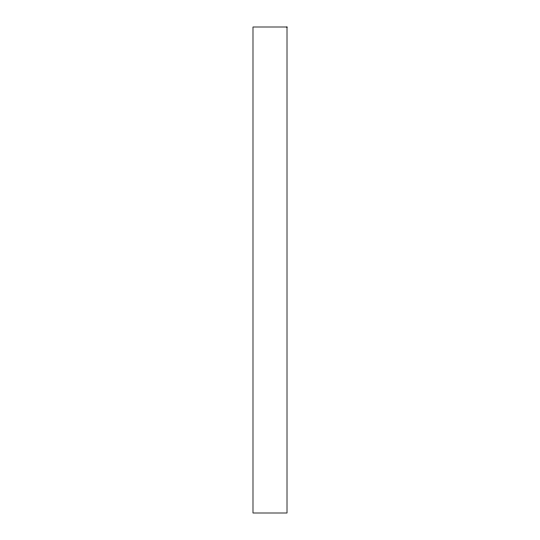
<?xml version="1.0" encoding="UTF-8"?>
<svg xmlns="http://www.w3.org/2000/svg" width="540" height="540" viewBox="0 0 540 540"><rect width="100%" height="100%" fill="white"/><g stroke="black" fill="none" stroke-linecap="round" stroke-linejoin="round"><path stroke-width="0.81" d="M287.01 27L252.99 27L252.99 513L287.01 513L287.01 27"/></g></svg>
